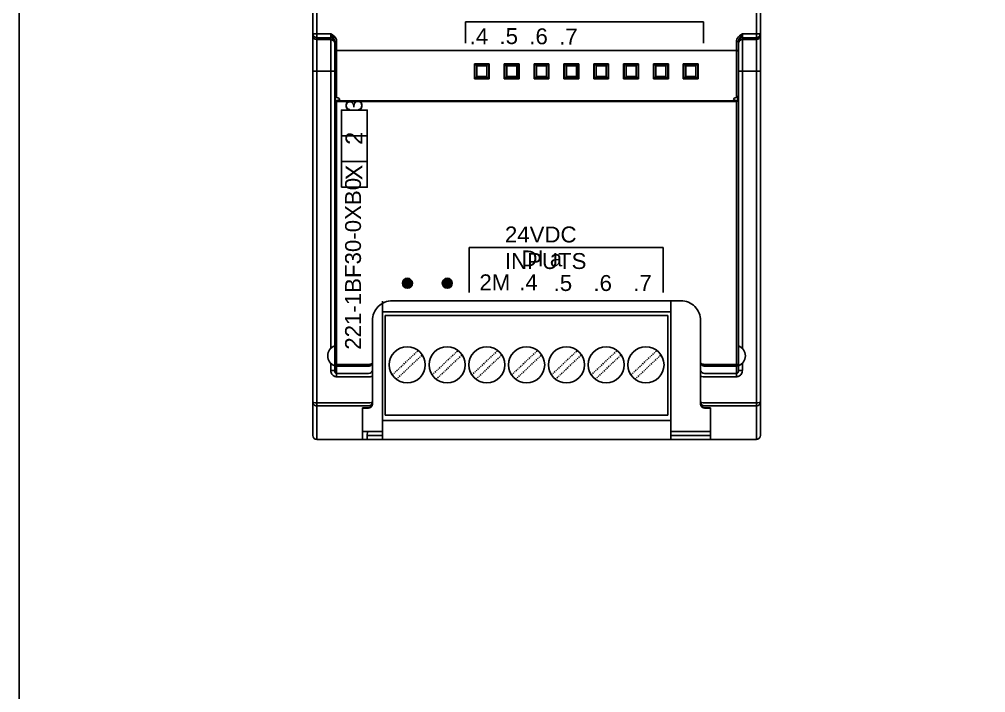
# Model space of a CAD drawing. Header units: inches. Extents: x 57 to 2760, y -193 to 2149.
# Drawn here: x 60.5 to 157.6, y 1478.2 to 1545.9 of the extents above; entities that cross this region are included whole.
import ezdxf

# ---------------------------------------------------------------- set-up
doc = ezdxf.new("R2010")
doc.units = ezdxf.units.IN
doc.header["$MEASUREMENT"] = 0
doc.linetypes.add('DOT', pattern=[0.2, 0.1, -0.1])
doc.styles.get("Standard").update_dxf_attribs({"font": 'arial.ttf'})

msp = doc.modelspace()

# ---------------------------------------------------------------- linework, layer by layer
at = {"color": 7, "linetype": 'Continuous'}
for p, q in [((89.97329, 1504.08422), (89.97329, 1603.28422)), ((90.37329, 1503.68422), (90.37329, 1603.68422)), ((134.57329, 1503.68422), (134.57329, 1603.68422)), ((134.97329, 1504.08422), (134.97329, 1603.28422)), ((89.97329, 1544.45532), (89.97329, 1563.09792)), ((134.97329, 1544.27052), (134.97329, 1563.09792)), ((90.37329, 1544.44652), (91.77329, 1544.44652)), ((90.37329, 1544.05684), (91.77329, 1544.05684)), ((91.77329, 1544.44652), (91.77329, 1512.807)), ((133.17329, 1544.44652), (134.57329, 1544.44652)), ((133.17329, 1512.807), (133.17329, 1544.44652)), ((133.17329, 1544.05684), (134.57329, 1544.05684)), ((134.9639, 1544.3695), (134.97329, 1544.45532)), ((90.37329, 1543.87204), (91.77329, 1543.87204)), ((92.14284, 1543.62605), (92.17329, 1543.47356)), ((92.17329, 1543.67629), (92.17329, 1543.67634)), ((92.17329, 1537.93337), (92.17329, 1543.6763)), ((92.27328, 1543.67221), (92.37329, 1543.67157)), ((92.37329, 1538.03858), (92.37329, 1543.67157)), ((132.67329, 1543.67221), (132.57329, 1543.67157)), ((132.57329, 1538.03858), (132.57329, 1543.67157)), ((132.77329, 1537.93337), (132.77329, 1543.67634)), ((132.80373, 1543.62605), (132.77329, 1543.47356)), ((134.57329, 1543.87204), (133.17329, 1543.87204)), ((132.57329, 1542.76809), (92.37329, 1542.76809)), ((107.72329, 1541.43422), (106.22329, 1541.43422)), ((106.22329, 1539.93422), (106.22329, 1541.43422)), ((106.22329, 1541.18422), (106.27329, 1541.18422)), ((106.27329, 1541.38422), (107.67329, 1541.38422)), ((106.27329, 1539.98422), (106.27329, 1541.38422)), ((106.47329, 1541.21993), (107.47329, 1541.21993)), ((106.47336, 1540.1485), (106.47336, 1541.21993)), ((107.47321, 1541.21993), (107.47321, 1540.1485)), ((107.67329, 1541.38422), (107.67329, 1539.98422)), ((107.72329, 1539.93422), (107.72329, 1541.43422)), ((110.72329, 1541.43422), (109.22329, 1541.43422)), ((109.22329, 1539.93422), (109.22329, 1541.43422)), ((109.27329, 1541.38422), (110.67329, 1541.38422)), ((109.27329, 1539.98422), (109.27329, 1541.38422)), ((109.47329, 1541.21993), (110.47329, 1541.21993)), ((109.47336, 1540.1485), (109.47336, 1541.21993)), ((110.47321, 1541.21993), (110.47321, 1540.1485)), ((110.67329, 1541.38422), (110.67329, 1539.98422)), ((110.72329, 1539.93422), (110.72329, 1541.43422)), ((113.72329, 1541.43422), (112.22329, 1541.43422)), ((112.22329, 1539.93422), (112.22329, 1541.43422)), ((112.27329, 1541.38422), (113.67329, 1541.38422)), ((112.27329, 1539.98422), (112.27329, 1541.38422)), ((112.47329, 1541.21993), (113.47329, 1541.21993)), ((112.47336, 1540.1485), (112.47336, 1541.21993)), ((113.47321, 1541.21993), (113.47321, 1540.1485)), ((113.67329, 1541.38422), (113.67329, 1539.98422)), ((113.72329, 1539.93422), (113.72329, 1541.43422)), ((116.72329, 1541.43422), (115.22329, 1541.43422)), ((115.22329, 1539.93422), (115.22329, 1541.43422)), ((115.27329, 1541.38422), (116.67329, 1541.38422)), ((115.27329, 1539.98422), (115.27329, 1541.38422)), ((115.47329, 1541.21993), (116.47329, 1541.21993)), ((115.47336, 1540.1485), (115.47336, 1541.21993)), ((116.47321, 1541.21993), (116.47321, 1540.1485)), ((116.67329, 1541.38422), (116.67329, 1539.98422)), ((116.72329, 1539.93422), (116.72329, 1541.43422)), ((119.72329, 1541.43422), (118.22329, 1541.43422)), ((118.22329, 1539.93422), (118.22329, 1541.43422)), ((118.27329, 1541.38422), (119.67329, 1541.38422)), ((118.27329, 1539.98422), (118.27329, 1541.38422)), ((118.47329, 1541.21993), (119.47329, 1541.21993)), ((118.47336, 1540.1485), (118.47336, 1541.21993)), ((119.47321, 1541.21993), (119.47321, 1540.1485)), ((119.67329, 1541.38422), (119.67329, 1539.98422)), ((119.72329, 1539.93422), (119.72329, 1541.43422)), ((122.72329, 1541.43422), (121.22329, 1541.43422)), ((121.22329, 1539.93422), (121.22329, 1541.43422)), ((121.27329, 1541.38422), (122.67329, 1541.38422)), ((121.27329, 1539.98422), (121.27329, 1541.38422)), ((121.47329, 1541.21993), (122.47329, 1541.21993)), ((121.47336, 1540.1485), (121.47336, 1541.21993)), ((122.47321, 1541.21993), (122.47321, 1540.1485)), ((122.67329, 1541.38422), (122.67329, 1539.98422)), ((122.72329, 1539.93422), (122.72329, 1541.43422)), ((125.72329, 1541.43422), (124.22329, 1541.43422)), ((124.22329, 1539.93422), (124.22329, 1541.43422)), ((124.27329, 1541.38422), (125.67329, 1541.38422)), ((124.27329, 1539.98422), (124.27329, 1541.38422)), ((124.47329, 1541.21993), (125.47329, 1541.21993)), ((124.47336, 1540.1485), (124.47336, 1541.21993)), ((125.47321, 1541.21993), (125.47321, 1540.1485)), ((125.67329, 1541.38422), (125.67329, 1539.98422)), ((125.72329, 1539.93422), (125.72329, 1541.43422)), ((128.72329, 1541.43422), (127.22329, 1541.43422)), ((127.22329, 1539.93422), (127.22329, 1541.43422)), ((127.27329, 1541.38422), (128.67329, 1541.38422)), ((127.27329, 1539.98422), (127.27329, 1541.38422)), ((127.47329, 1541.21993), (128.47329, 1541.21993)), ((127.47336, 1540.1485), (127.47336, 1541.21993)), ((128.47321, 1541.21993), (128.47321, 1540.1485)), ((128.67329, 1541.38422), (128.67329, 1539.98422)), ((128.67329, 1541.18422), (128.72329, 1541.18422)), ((128.72329, 1539.93422), (128.72329, 1541.43422)), ((89.97329, 1540.68422), (92.17329, 1540.68422)), ((106.22329, 1540.18422), (106.27329, 1540.18422)), ((107.47329, 1540.1485), (106.47329, 1540.1485)), ((110.47329, 1540.1485), (109.47329, 1540.1485)), ((113.47329, 1540.1485), (112.47329, 1540.1485)), ((116.47329, 1540.1485), (115.47329, 1540.1485)), ((119.47329, 1540.1485), (118.47329, 1540.1485)), ((122.47329, 1540.1485), (121.47329, 1540.1485)), ((125.47329, 1540.1485), (124.47329, 1540.1485)), ((128.47329, 1540.1485), (127.47329, 1540.1485)), ((128.67329, 1540.18422), (128.72329, 1540.18422)), ((134.97329, 1540.68422), (132.77329, 1540.68422)), ((107.72329, 1539.93422), (106.22329, 1539.93422)), ((107.67329, 1539.98422), (106.27329, 1539.98422)), ((110.72329, 1539.93422), (109.22329, 1539.93422)), ((110.67329, 1539.98422), (109.27329, 1539.98422)), ((113.72329, 1539.93422), (112.22329, 1539.93422)), ((113.67329, 1539.98422), (112.27329, 1539.98422)), ((116.72329, 1539.93422), (115.22329, 1539.93422)), ((116.67329, 1539.98422), (115.27329, 1539.98422)), ((119.72329, 1539.93422), (118.22329, 1539.93422)), ((119.67329, 1539.98422), (118.27329, 1539.98422)), ((122.72329, 1539.93422), (121.22329, 1539.93422)), ((122.67329, 1539.98422), (121.27329, 1539.98422)), ((125.72329, 1539.93422), (124.22329, 1539.93422)), ((125.67329, 1539.98422), (124.27329, 1539.98422)), ((128.72329, 1539.93422), (127.22329, 1539.93422)), ((128.67329, 1539.98422), (127.27329, 1539.98422)), ((92.22329, 1538.11532), (92.22329, 1537.8075)), ((132.72329, 1538.11532), (132.72329, 1537.8075)), ((92.17329, 1510.56805), (92.17329, 1537.89487)), ((92.37329, 1509.98165), (92.37329, 1537.74837)), ((132.57329, 1537.69563), (92.37329, 1537.69563)), ((132.57329, 1537.62824), (92.37329, 1537.62824)), ((132.57329, 1509.98165), (132.57329, 1537.74837)), ((132.75806, 1537.81863), (132.77329, 1537.89487)), ((132.77329, 1537.81211), (132.76272, 1537.75315)), ((132.77329, 1537.81211), (132.77329, 1537.89487)), ((132.77329, 1510.56805), (132.77329, 1537.89487)), ((98.9949, 1519.37489), (99.5001, 1519.88008)), ((98.99745, 1519.40063), (99.47435, 1519.87754)), ((98.99875, 1519.35554), (99.51945, 1519.87623)), ((99.0026, 1519.33618), (99.5388, 1519.87238)), ((99.00321, 1519.4296), (99.44539, 1519.87178)), ((99.00645, 1519.31683), (99.55816, 1519.86853)), ((99.00897, 1519.45856), (99.41643, 1519.86602)), ((99.0103, 1519.29748), (99.57751, 1519.86468)), ((99.01415, 1519.27813), (99.59686, 1519.86083)), ((99.01473, 1519.48752), (99.38746, 1519.86026)), ((99.018, 1519.25877), (99.61621, 1519.85698)), ((99.02049, 1519.51648), (99.3585, 1519.85449)), ((99.02185, 1519.23942), (99.63557, 1519.85313)), ((99.0257, 1519.22007), (99.65492, 1519.84929)), ((99.02625, 1519.54545), (99.32954, 1519.84873)), ((99.02955, 1519.20072), (99.67427, 1519.84544)), ((99.03442, 1519.57681), (99.29817, 1519.84057)), ((99.03584, 1519.1838), (99.69118, 1519.83915)), ((99.04513, 1519.16989), (99.70509, 1519.82986)), ((99.05442, 1519.15598), (99.719, 1519.82056)), ((99.06372, 1519.14208), (99.73291, 1519.81127)), ((99.07301, 1519.12817), (99.74682, 1519.80198)), ((99.08114, 1519.64674), (99.22825, 1519.79385)), ((99.0823, 1519.11426), (99.76073, 1519.79268)), ((99.0916, 1519.10035), (99.77464, 1519.78339)), ((99.10089, 1519.08644), (99.78854, 1519.7741)), ((99.11018, 1519.07253), (99.80245, 1519.7648)), ((99.11948, 1519.05862), (99.81636, 1519.75551)), ((99.12786, 1519.71666), (99.15833, 1519.74713)), ((99.12877, 1519.04472), (99.83027, 1519.74621)), ((99.13806, 1519.03081), (99.84418, 1519.73692)), ((99.15098, 1519.02052), (99.85446, 1519.72401)), ((99.16489, 1519.01123), (99.86376, 1519.7101)), ((99.1788, 1519.00193), (99.87305, 1519.69619)), ((99.19271, 1518.99264), (99.88234, 1519.68228)), ((99.20661, 1518.98335), (99.89164, 1519.66837)), ((99.22052, 1518.97405), (99.90093, 1519.65446)), ((102.99722, 1519.36326), (103.51172, 1519.87777)), ((102.99975, 1519.4122), (103.46279, 1519.87524)), ((103.00492, 1519.32456), (103.55043, 1519.87007)), ((103.01127, 1519.47013), (103.40486, 1519.86372)), ((103.01261, 1519.28585), (103.58913, 1519.86237)), ((103.02031, 1519.24715), (103.62784, 1519.85467)), ((103.02279, 1519.52805), (103.34693, 1519.85219)), ((103.02801, 1519.20844), (103.66654, 1519.84697)), ((103.04142, 1519.17545), (103.69954, 1519.83357)), ((103.05307, 1519.60474), (103.27025, 1519.82191)), ((103.06001, 1519.14763), (103.72736, 1519.81498)), ((103.07859, 1519.11981), (103.75517, 1519.79639)), ((103.09718, 1519.092), (103.78299, 1519.77781)), ((103.11577, 1519.06418), (103.81081, 1519.75922)), ((103.13435, 1519.03636), (103.83862, 1519.74063)), ((103.15933, 1519.01494), (103.86005, 1519.71565)), ((103.18715, 1518.99635), (103.87863, 1519.68783)), ((103.21497, 1518.97777), (103.89722, 1519.66002)), ((99.23443, 1518.96476), (99.91022, 1519.64055)), ((99.24834, 1518.95547), (99.91952, 1519.62665)), ((99.26225, 1518.94617), (99.92881, 1519.61274)), ((99.27616, 1518.93688), (99.93811, 1519.59883)), ((99.29007, 1518.92759), (99.9474, 1519.58492)), ((99.30464, 1518.91896), (99.95603, 1519.57035)), ((99.32399, 1518.91511), (99.95988, 1519.55099)), ((99.34335, 1518.91126), (99.96372, 1519.53164)), ((99.3627, 1518.90741), (99.96757, 1519.51229)), ((99.38205, 1518.90356), (99.97142, 1519.49294)), ((99.4014, 1518.89971), (99.97527, 1519.47358)), ((99.42076, 1518.89586), (99.97912, 1519.45423)), ((99.44011, 1518.89201), (99.98297, 1519.43488)), ((99.45946, 1518.88816), (99.98682, 1519.41553)), ((99.47881, 1518.88431), (99.99067, 1519.39617)), ((99.50042, 1518.88272), (99.99226, 1519.37456)), ((99.52939, 1518.88849), (99.9865, 1519.3456)), ((99.55835, 1518.89425), (99.98074, 1519.31663)), ((99.58731, 1518.90001), (99.97498, 1519.28767)), ((99.61628, 1518.90577), (99.96922, 1519.25871)), ((99.64524, 1518.91153), (99.96346, 1519.22975)), ((99.6742, 1518.91729), (99.95769, 1519.20078)), ((99.72892, 1518.9488), (99.92618, 1519.14607)), ((99.79884, 1518.99553), (99.87946, 1519.07614)), ((103.24279, 1518.95918), (103.91581, 1519.6322)), ((103.2706, 1518.94059), (103.93439, 1519.60438)), ((103.29842, 1518.92201), (103.95298, 1519.57657)), ((103.33562, 1518.9128), (103.96219, 1519.53937)), ((103.37432, 1518.9051), (103.96989, 1519.50066)), ((103.41303, 1518.8974), (103.97759, 1519.46196)), ((103.45173, 1518.8897), (103.98528, 1519.42325)), ((103.49044, 1518.882), (103.99298, 1519.38455)), ((103.54678, 1518.89195), (103.98304, 1519.3282)), ((103.60471, 1518.90347), (103.97152, 1519.27028)), ((103.66264, 1518.91499), (103.96, 1519.21235)), ((103.77092, 1518.97687), (103.89812, 1519.10407)), ((96.97329, 1517.57949), (96.97329, 1503.76422)), ((97.97338, 1517.62222), (126.97329, 1517.62222)), ((125.97329, 1517.57949), (125.97329, 1503.76422)), ((125.97329, 1516.51333), (96.97329, 1516.51333)), ((97.26329, 1506.11422), (97.26329, 1516.14622)), ((125.68329, 1516.14622), (97.26329, 1516.14622)), ((125.68329, 1506.11422), (125.68329, 1516.14622)), ((95.97329, 1511.39922), (95.97329, 1515.62222)), ((95.97329, 1507.23786), (95.97329, 1515.62222)), ((128.97329, 1515.62222), (128.97329, 1507.23786)), ((91.77329, 1511.36144), (91.77329, 1510.62822)), ((92.37329, 1511.22138), (95.57329, 1511.22138)), ((92.37329, 1511.04854), (95.57329, 1511.04854)), ((129.37329, 1511.22138), (132.57329, 1511.22138)), ((129.37329, 1511.04854), (132.57329, 1511.04854)), ((133.17329, 1510.62822), (133.17329, 1511.36144)), ((92.37329, 1510.30655), (95.57329, 1510.30655)), ((92.37329, 1509.98165), (95.57329, 1509.98165)), ((129.37329, 1510.30655), (132.57329, 1510.30655)), ((129.37329, 1509.98165), (132.57329, 1509.98165)), ((90.37329, 1507.3658), (95.57329, 1507.3658)), ((90.37329, 1507.04595), (95.57329, 1507.04595)), ((95.94268, 1507.2842), (95.97329, 1507.4325)), ((129.00389, 1507.2842), (128.97329, 1507.4325)), ((134.57329, 1507.3658), (129.37329, 1507.3658)), ((134.57329, 1507.04595), (129.37329, 1507.04595)), ((134.97329, 1507.4325), (134.97329, 1504.08422)), ((95.57329, 1506.85052), (94.97329, 1506.85052)), ((94.97329, 1503.68422), (94.97329, 1506.85052)), ((94.97329, 1506.83786), (95.57329, 1506.83786)), ((95.72449, 1506.86754), (95.57329, 1506.83786)), ((95.57329, 1506.85052), (95.68892, 1506.86706)), ((95.68892, 1506.86706), (95.79617, 1506.91623)), ((95.79617, 1506.91623), (95.8893, 1507.00039)), ((125.68329, 1506.11422), (97.26329, 1506.11422)), ((129.22208, 1506.86754), (129.37329, 1506.83786)), ((129.97329, 1506.85052), (129.37329, 1506.85052)), ((129.97329, 1506.83786), (129.37329, 1506.83786)), ((129.97329, 1503.68422), (129.97329, 1506.85052)), ((96.97329, 1505.57422), (125.97329, 1505.57422)), ((94.97329, 1504.48422), (96.97329, 1504.48422)), ((95.47329, 1504.48422), (95.44187, 1504.08422)), ((125.97329, 1504.48422), (129.97329, 1504.48422)), ((90.37329, 1503.68422), (134.57329, 1503.68422)), ((95.44187, 1504.08422), (96.97329, 1504.08422)), ((95.44187, 1504.08422), (95.44187, 1503.68422)), ((129.97329, 1504.08422), (125.97329, 1504.08422))]:
    msp.add_line(p, q, dxfattribs=at)
for p, q in [((105.32887, 1545.63612), (105.32887, 1543.52009)), ((105.32887, 1545.63612), (129.26797, 1545.63612)), ((129.26797, 1545.63612), (129.26797, 1543.52009)), ((105.71353, 1518.44904), (105.71353, 1522.96263)), ((105.71353, 1522.96263), (125.18829, 1522.96263)), ((125.18829, 1518.44904), (125.18829, 1522.96263))]:
    msp.add_line(p, q)
at = {"linetype": 'DOT'}
for p, q in [((97.96743, 1510.16099), (100.56651, 1512.62304)), ((98.38006, 1509.7254), (100.97914, 1512.18745)), ((101.96743, 1510.16099), (104.56651, 1512.62304)), ((102.38006, 1509.7254), (104.97914, 1512.18745)), ((105.96743, 1510.16099), (108.56651, 1512.62304)), ((106.38006, 1509.7254), (108.97914, 1512.18745)), ((109.96743, 1510.16099), (112.56651, 1512.62304)), ((110.38006, 1509.7254), (112.97914, 1512.18745)), ((113.96743, 1510.16099), (116.56651, 1512.62304)), ((114.38006, 1509.7254), (116.97914, 1512.18745)), ((117.96743, 1510.16099), (120.56651, 1512.62304)), ((118.38006, 1509.7254), (120.97914, 1512.18745)), ((121.96743, 1510.16099), (124.56651, 1512.62304)), ((122.38006, 1509.7254), (124.97914, 1512.18745))]:
    msp.add_line(p, q, dxfattribs=at)
for points in [[(60.46636, 2015.39461), (1098.54819, 2015.39461), (1098.54819, 1083.9003), (60.46636, 1083.9003)], [(92.84648, 1534.19054), (92.84648, 1536.77397), (95.45164, 1536.77397), (95.45164, 1534.19054)], [(92.84648, 1531.60711), (92.84648, 1534.19054), (95.45164, 1534.19054), (95.45164, 1531.60711)], [(92.84648, 1529.02368), (92.84648, 1531.60711), (95.45164, 1531.60711), (95.45164, 1529.02368)]]:
    msp.add_lwpolyline(points, close=True)
at = {"color": 7, "linetype": 'Continuous'}
for points in [[(89.97329, 1544.45532), (89.97839, 1544.39188), (89.99524, 1544.32513), (90.02578, 1544.25797), (90.07127, 1544.19405), (90.13166, 1544.13776), (90.20491, 1544.09386), (90.28714, 1544.06619), (90.37329, 1544.05684)], [(90.37329, 1544.44652), (90.21965, 1544.4472), (90.0895, 1544.44912), (90.00296, 1544.45199), (89.97329, 1544.45532)], [(90.37329, 1543.87204), (90.22021, 1543.90237), (90.09044, 1543.98875), (90.00373, 1544.11803), (89.97329, 1544.27052)], [(92.37329, 1543.67157), (92.34588, 1543.85858), (92.26307, 1544.03938), (92.12454, 1544.20493), (91.94797, 1544.34125), (91.77329, 1544.44652)], [(92.17329, 1543.67634), (92.15495, 1543.80654), (92.09954, 1543.93964), (92.00723, 1544.08268), (91.88988, 1544.25268), (91.77329, 1544.44652)], [(91.77329, 1544.05684), (91.92636, 1544.02651), (92.05613, 1543.94013), (92.14284, 1543.81085), (92.16984, 1543.67561)], [(133.17329, 1544.44652), (133.01548, 1544.35216), (132.87764, 1544.2535), (132.76281, 1544.14418), (132.67494, 1544.02557), (132.6157, 1543.90352), (132.58311, 1543.78385), (132.57329, 1543.67157)], [(133.17329, 1544.44652), (133.06801, 1544.27039), (132.97628, 1544.1346), (132.89981, 1544.02553), (132.84113, 1543.92868), (132.80158, 1543.83838), (132.77983, 1543.75386), (132.77329, 1543.67634)], [(133.17329, 1544.05684), (133.02021, 1544.02651), (132.89044, 1543.94013), (132.80373, 1543.81085), (132.77674, 1543.67565)], [(134.57329, 1544.44652), (134.72692, 1544.4472), (134.85707, 1544.44912), (134.94361, 1544.45199), (134.97329, 1544.45532)], [(134.57329, 1544.05684), (134.63696, 1544.06192), (134.70397, 1544.07871), (134.77138, 1544.10914), (134.83556, 1544.15445), (134.89206, 1544.21461), (134.93612, 1544.28758), (134.9639, 1544.3695)], [(134.97329, 1544.27052), (134.94284, 1544.11803), (134.85613, 1543.98875), (134.72636, 1543.90237), (134.57329, 1543.87204)], [(91.77329, 1543.87204), (91.92636, 1543.84171), (92.05613, 1543.75533), (92.14284, 1543.62605)], [(92.17329, 1543.67634), (92.20008, 1543.67396), (92.27328, 1543.67221)], [(132.77329, 1543.67634), (132.74649, 1543.67396), (132.67329, 1543.67221)], [(133.17329, 1543.87204), (133.02021, 1543.84171), (132.89044, 1543.75533), (132.80373, 1543.62605)], [(92.17329, 1542.68778), (92.18719, 1542.7176), (92.22848, 1542.74354), (92.29334, 1542.76153), (92.37329, 1542.76809)], [(132.77329, 1542.68778), (132.75938, 1542.7176), (132.71809, 1542.74354), (132.65323, 1542.76153), (132.57329, 1542.76809)], [(106.47329, 1541.21993), (106.41903, 1541.27507), (106.36654, 1541.32981), (106.31595, 1541.38422)], [(107.47329, 1541.21993), (107.52754, 1541.27507), (107.58003, 1541.32981), (107.63062, 1541.38422)], [(109.47329, 1541.21993), (109.41904, 1541.27505), (109.36655, 1541.3298), (109.31595, 1541.38422)], [(110.47329, 1541.21993), (110.52753, 1541.27505), (110.58002, 1541.3298), (110.63062, 1541.38422)], [(112.47329, 1541.21993), (112.41906, 1541.27504), (112.36656, 1541.32979), (112.31595, 1541.38422)], [(113.47329, 1541.21993), (113.52751, 1541.27504), (113.58001, 1541.32979), (113.63062, 1541.38422)], [(115.47329, 1541.21993), (115.41907, 1541.27503), (115.36658, 1541.32977), (115.31595, 1541.38422)], [(116.47329, 1541.21993), (116.5275, 1541.27503), (116.57999, 1541.32977), (116.63062, 1541.38422)], [(118.47329, 1541.21993), (118.41908, 1541.27502), (118.36659, 1541.32976), (118.31595, 1541.38422)], [(119.47329, 1541.21993), (119.52749, 1541.27502), (119.57998, 1541.32976), (119.63062, 1541.38422)], [(121.47329, 1541.21993), (121.41909, 1541.27501), (121.36659, 1541.32975), (121.31595, 1541.38422)], [(122.47329, 1541.21993), (122.52748, 1541.27501), (122.57997, 1541.32975), (122.63062, 1541.38422)], [(124.47329, 1541.21993), (124.4191, 1541.275), (124.3666, 1541.32975), (124.31595, 1541.38422)], [(125.47329, 1541.21993), (125.52747, 1541.275), (125.57997, 1541.32975), (125.63062, 1541.38422)], [(127.47329, 1541.21993), (127.4191, 1541.275), (127.3666, 1541.32974), (127.31595, 1541.38422)], [(128.47329, 1541.21993), (128.52747, 1541.275), (128.57997, 1541.32974), (128.63062, 1541.38422)], [(106.47329, 1540.1485), (106.41903, 1540.09337), (106.36654, 1540.03862), (106.31595, 1539.98422)], [(107.47329, 1540.1485), (107.52754, 1540.09337), (107.58003, 1540.03862), (107.63062, 1539.98422)], [(109.47329, 1540.1485), (109.41904, 1540.09338), (109.36655, 1540.03864), (109.31595, 1539.98422)], [(110.47329, 1540.1485), (110.52753, 1540.09338), (110.58002, 1540.03864), (110.63062, 1539.98422)], [(112.47329, 1540.1485), (112.41906, 1540.0934), (112.36656, 1540.03865), (112.31595, 1539.98422)], [(113.47329, 1540.1485), (113.52751, 1540.0934), (113.58001, 1540.03865), (113.63062, 1539.98422)], [(115.47329, 1540.1485), (115.41907, 1540.09341), (115.36658, 1540.03866), (115.31595, 1539.98422)], [(116.47329, 1540.1485), (116.5275, 1540.09341), (116.57999, 1540.03866), (116.63062, 1539.98422)], [(118.47329, 1540.1485), (118.41908, 1540.09342), (118.36659, 1540.03868), (118.31595, 1539.98422)], [(119.47329, 1540.1485), (119.52749, 1540.09342), (119.57998, 1540.03868), (119.63062, 1539.98422)], [(121.47329, 1540.1485), (121.41909, 1540.09343), (121.36659, 1540.03868), (121.31595, 1539.98422)], [(122.47329, 1540.1485), (122.52748, 1540.09343), (122.57997, 1540.03868), (122.63062, 1539.98422)], [(124.47329, 1540.1485), (124.4191, 1540.09344), (124.3666, 1540.03869), (124.31595, 1539.98422)], [(125.47329, 1540.1485), (125.52747, 1540.09344), (125.57997, 1540.03869), (125.63062, 1539.98422)], [(127.47329, 1540.1485), (127.4191, 1540.09344), (127.3666, 1540.03869), (127.31595, 1539.98422)], [(128.47329, 1540.1485), (128.52747, 1540.09344), (128.57997, 1540.03869), (128.63062, 1539.98422)], [(92.22329, 1538.11532), (92.1861, 1538.17415), (92.17329, 1538.24119)], [(92.37329, 1538.03858), (92.29144, 1538.06507), (92.22329, 1538.11532)], [(132.72329, 1538.11532), (132.65515, 1538.06509), (132.57329, 1538.03858)], [(132.77329, 1538.24119), (132.76041, 1538.17399), (132.72329, 1538.11532)], [(92.17329, 1537.93337), (92.1861, 1537.86633), (92.22329, 1537.8075)], [(92.37329, 1537.69563), (92.29675, 1537.7108), (92.23186, 1537.75399), (92.18851, 1537.81863), (92.17329, 1537.89487)], [(92.37329, 1537.62824), (92.31169, 1537.63718), (92.25702, 1537.6625), (92.21334, 1537.70172), (92.18388, 1537.75307), (92.17329, 1537.81211)], [(92.22329, 1537.8075), (92.29145, 1537.76081), (92.37329, 1537.74837)], [(92.67329, 1537.86514), (92.65233, 1537.91444), (92.59113, 1537.96434), (92.495, 1538.00805), (92.37329, 1538.03858)], [(92.37329, 1537.74837), (92.495, 1537.76268), (92.59113, 1537.78703), (92.65233, 1537.82161), (92.67329, 1537.86514)], [(132.57329, 1538.03858), (132.45157, 1538.00805), (132.35544, 1537.96434), (132.29424, 1537.91444), (132.27329, 1537.86514)], [(132.27329, 1537.86514), (132.29424, 1537.82161), (132.35544, 1537.78703), (132.45157, 1537.76268), (132.57329, 1537.74837)], [(132.57329, 1537.69563), (132.64982, 1537.7108), (132.71471, 1537.75399), (132.75806, 1537.81863)], [(132.57329, 1537.74837), (132.65516, 1537.76082), (132.72329, 1537.8075)], [(132.76272, 1537.75315), (132.73344, 1537.70197), (132.68978, 1537.66265), (132.63496, 1537.6372), (132.57329, 1537.62824)], [(132.72329, 1537.8075), (132.76041, 1537.86617), (132.77329, 1537.93337)], [(92.17329, 1511.24173), (92.18862, 1511.23392), (92.23279, 1511.22725), (92.29771, 1511.22289), (92.37329, 1511.22138)], [(92.37329, 1511.04854), (92.29771, 1511.06286), (92.23279, 1511.10423), (92.18862, 1511.16755), (92.17329, 1511.24173)], [(95.97329, 1511.39929), (95.96953, 1511.35131), (95.96, 1511.30961), (95.94506, 1511.26983), (95.92449, 1511.23138), (95.8987, 1511.1953), (95.86845, 1511.16255), (95.8347, 1511.1338), (95.79731, 1511.1087), (95.75607, 1511.0873), (95.71194, 1511.07028), (95.66614, 1511.05812), (95.61993, 1511.05093), (95.57329, 1511.04854)], [(95.57329, 1511.22138), (95.61993, 1511.2226), (95.66615, 1511.22624), (95.71194, 1511.23242), (95.75608, 1511.24105), (95.79732, 1511.2519), (95.8347, 1511.26463), (95.86845, 1511.27921), (95.8987, 1511.29583), (95.92449, 1511.31412), (95.94506, 1511.33362), (95.96, 1511.35379), (95.96953, 1511.37493), (95.97329, 1511.39922)], [(129.37327, 1511.04854), (129.30836, 1511.05319), (129.25092, 1511.06535), (129.20076, 1511.08284), (129.15735, 1511.10403), (129.11992, 1511.12786), (129.08755, 1511.15381), (129.05917, 1511.1821), (129.03418, 1511.21323), (129.01294, 1511.247), (128.99598, 1511.28279), (128.98364, 1511.31996), (128.97604, 1511.35811), (128.97329, 1511.39927)], [(128.97329, 1511.39925), (128.97604, 1511.37838), (128.98364, 1511.35904), (128.99597, 1511.3402), (129.01293, 1511.32205), (129.03417, 1511.30493), (129.05916, 1511.28914), (129.08753, 1511.27479), (129.11989, 1511.26163), (129.15732, 1511.24954), (129.20071, 1511.23879), (129.25086, 1511.22992), (129.3083, 1511.22375), (129.37319, 1511.22139)], [(132.57329, 1511.22138), (132.65007, 1511.22294), (132.71534, 1511.22741), (132.75842, 1511.23403), (132.77329, 1511.24173)], [(132.77329, 1511.24173), (132.75806, 1511.1678), (132.71471, 1511.10512), (132.64982, 1511.06325), (132.57329, 1511.04854)], [(91.77329, 1510.62822), (91.92636, 1510.62364), (92.05613, 1510.6106), (92.14284, 1510.59108), (92.17329, 1510.56805)], [(91.77329, 1510.62822), (91.78439, 1510.50442), (91.81329, 1510.39616), (91.85468, 1510.30314), (91.90469, 1510.22449), (91.95992, 1510.15963), (92.01731, 1510.10779), (92.07485, 1510.06734), (92.13211, 1510.03621), (92.18985, 1510.01262), (92.24924, 1509.99562), (92.31057, 1509.98519), (92.37329, 1509.98165)], [(92.17329, 1510.56805), (92.17699, 1510.518), (92.18662, 1510.47423), (92.20042, 1510.43662), (92.21709, 1510.4048), (92.2355, 1510.37857), (92.25463, 1510.35759), (92.27381, 1510.34122), (92.2929, 1510.32863), (92.31214, 1510.31908), (92.33194, 1510.31221), (92.35238, 1510.30798), (92.37329, 1510.30655)], [(95.57329, 1510.30655), (95.72636, 1510.33596), (95.85613, 1510.41972), (95.94284, 1510.54506), (95.97329, 1510.69292)], [(95.57329, 1509.98165), (95.72636, 1509.98633), (95.85613, 1509.99965), (95.94284, 1510.01959), (95.97329, 1510.04311)], [(129.37329, 1510.30655), (129.22021, 1510.33596), (129.09044, 1510.41972), (129.00373, 1510.54506), (128.97329, 1510.69292)], [(129.37329, 1509.98165), (129.22021, 1509.98633), (129.09044, 1509.99965), (129.00373, 1510.01959), (128.97329, 1510.04311)], [(132.57329, 1509.98165), (132.62827, 1509.98437), (132.68464, 1509.99289), (132.74261, 1510.00794), (132.80213, 1510.03054), (132.86285, 1510.06196), (132.9239, 1510.10357), (132.98373, 1510.15667), (133.0404, 1510.2225), (133.09132, 1510.30207), (133.13322, 1510.39598), (133.16224, 1510.50476), (133.17329, 1510.62822)], [(132.57329, 1510.30655), (132.59162, 1510.30765), (132.61041, 1510.3111), (132.62973, 1510.31719), (132.64957, 1510.32634), (132.66981, 1510.33906), (132.69016, 1510.35589), (132.7101, 1510.37737), (132.72898, 1510.40399), (132.74595, 1510.43617), (132.75992, 1510.47414), (132.7696, 1510.51812), (132.77329, 1510.56805)], [(133.17329, 1510.62822), (133.02021, 1510.62364), (132.89044, 1510.6106), (132.80373, 1510.59108), (132.77329, 1510.56805)], [(90.37329, 1507.3658), (90.21994, 1507.37089), (90.09003, 1507.3854), (90.0034, 1507.40711), (89.97329, 1507.4325)], [(89.97329, 1507.4325), (89.97848, 1507.37042), (89.99557, 1507.30528), (90.02647, 1507.23991), (90.07235, 1507.17785), (90.13305, 1507.12343), (90.20629, 1507.08124), (90.28807, 1507.05482), (90.37329, 1507.04595)], [(95.57329, 1507.3658), (95.72539, 1507.37081), (95.85562, 1507.38525), (95.94268, 1507.40691), (95.97329, 1507.4325)], [(95.57329, 1507.04595), (95.72539, 1507.07499), (95.85562, 1507.15868), (95.94268, 1507.2842)], [(95.97329, 1507.23786), (95.94389, 1507.08735), (95.85684, 1506.95573), (95.72449, 1506.86754)], [(95.8893, 1507.00039), (95.95214, 1507.1136), (95.97329, 1507.23786)], [(129.37329, 1507.3658), (129.22118, 1507.37081), (129.09095, 1507.38525), (129.00389, 1507.40691), (128.97329, 1507.4325)], [(129.37329, 1506.85052), (129.25765, 1506.86706), (129.1504, 1506.91623), (129.05728, 1507.00039), (128.99443, 1507.1136), (128.97329, 1507.23786)], [(128.97329, 1507.23786), (129.00268, 1507.08735), (129.08973, 1506.95573), (129.22208, 1506.86754)], [(129.37329, 1507.04595), (129.22118, 1507.07499), (129.09095, 1507.15868), (129.00389, 1507.2842)], [(134.97329, 1507.4325), (134.96881, 1507.37481), (134.95361, 1507.31275), (134.92525, 1507.24884), (134.88184, 1507.18651), (134.8224, 1507.13006), (134.7482, 1507.08487), (134.66323, 1507.05585), (134.57329, 1507.04595)], [(134.97329, 1507.4325), (134.94317, 1507.40711), (134.85654, 1507.3854), (134.72663, 1507.37089), (134.57329, 1507.3658)]]:
    msp.add_lwpolyline(points, dxfattribs=at)
for centre, radius in [((99.49362, 1519.38137), 0.5), ((103.49362, 1519.38137), 0.5), ((99.47329, 1511.17422), 1.815), ((103.47329, 1511.17422), 1.815), ((107.47329, 1511.17422), 1.815), ((111.47329, 1511.17422), 1.815), ((115.47329, 1511.17422), 1.815), ((119.47329, 1511.17422), 1.815), ((123.47329, 1511.17422), 1.815)]:
    msp.add_circle(centre, radius, dxfattribs=at)
for centre, radius, start, end in [((107.87329, 1541.38422), 0.2, 180, 219.5096189), ((107.87329, 1541.38422), 0.2, 209.9999996, 219.5096189), ((109.07329, 1541.38422), 0.2, 320.4903811, 0), ((110.87329, 1541.38422), 0.2, 180, 219.5096189), ((110.87329, 1541.38422), 0.2, 209.9999996, 219.5096189), ((112.07329, 1541.38422), 0.2, 320.4903811, 0), ((113.87329, 1541.38422), 0.2, 180, 219.5096189), ((113.87329, 1541.38422), 0.2, 209.9999996, 219.5096189), ((115.07329, 1541.38422), 0.2, 320.4903811, 0), ((116.87329, 1541.38422), 0.2, 180, 219.5096189), ((116.87329, 1541.38422), 0.2, 209.9999996, 219.5096189), ((118.07329, 1541.38422), 0.2, 320.4903811, 0), ((119.87329, 1541.38422), 0.2, 180, 219.5096189), ((119.87329, 1541.38422), 0.2, 209.9999996, 219.5096189), ((121.07329, 1541.38422), 0.2, 320.4903811, 0), ((122.87329, 1541.38422), 0.2, 180, 219.5096189), ((122.87329, 1541.38422), 0.2, 209.9999996, 219.5096189), ((124.07329, 1541.38422), 0.2, 320.4903811, 0), ((125.87329, 1541.38422), 0.2, 180, 219.5096189), ((125.87329, 1541.38422), 0.2, 209.9999996, 219.5096189), ((127.07329, 1541.38422), 0.2, 320.4903811, 0), ((107.87329, 1539.98422), 0.2, 140.490381, 180), ((107.87329, 1539.98422), 0.2, 140.4903811, 150.0000004), ((109.07329, 1539.98422), 0.2, 0, 39.5096189), ((109.07329, 1539.98422), 0.2, 0, 39.5095988), ((110.87329, 1539.98422), 0.2, 140.490381, 180), ((110.87329, 1539.98422), 0.2, 140.4903811, 150.0000004), ((112.07329, 1539.98422), 0.2, 0, 39.5096189), ((112.07329, 1539.98422), 0.2, 0, 39.5095988), ((113.87329, 1539.98422), 0.2, 140.490381, 180), ((113.87329, 1539.98422), 0.2, 140.4903811, 150.0000004), ((115.07329, 1539.98422), 0.2, 0, 39.5096189), ((115.07329, 1539.98422), 0.2, 0, 39.5095988), ((116.87329, 1539.98422), 0.2, 140.490381, 180), ((116.87329, 1539.98422), 0.2, 140.4903811, 150.0000004), ((118.07329, 1539.98422), 0.2, 0, 39.5096189), ((118.07329, 1539.98422), 0.2, 0, 39.5095988), ((119.87329, 1539.98422), 0.2, 140.490381, 180), ((119.87329, 1539.98422), 0.2, 140.4903811, 150.0000004), ((121.07329, 1539.98422), 0.2, 0, 39.5096189), ((121.07329, 1539.98422), 0.2, 0, 39.5095988), ((122.87329, 1539.98422), 0.2, 140.490381, 180), ((122.87329, 1539.98422), 0.2, 140.4903811, 150.0000004), ((124.07329, 1539.98422), 0.2, 0, 39.5096189), ((124.07329, 1539.98422), 0.2, 0, 39.5095988), ((125.87329, 1539.98422), 0.2, 140.490381, 180), ((125.87329, 1539.98422), 0.2, 140.4903811, 150.0000004), ((127.07329, 1539.98422), 0.2, 0, 39.5096189), ((127.07329, 1539.98422), 0.2, 0, 39.5095988), ((97.97329, 1515.62222), 2, 89.9973326, 180), ((126.97329, 1515.62222), 2, 359.9973232, 90), ((92.53757, 1512.08422), 1.06429, 110.0159596, 249.9840404), ((132.409, 1512.08422), 1.06429, 290.0159596, 69.9840404), ((90.37329, 1504.08422), 0.4, 180, 270), ((134.57329, 1504.08422), 0.4, 270, 0)]:
    msp.add_arc(centre, radius, start, end, dxfattribs=at)

# ---------------------------------------------------------------- texts
at = {"char_height": 1.6}
for s, insert, width, attachment_point in [('.4', (106.67554, 1543.3951), 6.9302573, 8), ('.5', (109.67554, 1543.3951), 6.9302573, 8), ('.6', (112.67554, 1543.37252), 6.9302573, 8), ('.7', (115.67547, 1543.37252), 6.9302573, 8), ('24VDC INPUTS', (109.29124, 1525.07973), 15.0247619, 1), ('DI a', (110.95228, 1522.6709), 4.3914203, 1), ('2M', (106.7272, 1520.27059), 3.5662222, 1), ('.4', (110.7272, 1520.27059), 3.5662222, 1), ('.5', (115.12072, 1520.20101), 5.3067617, 2), ('.6', (119.12072, 1520.20101), 5.3067617, 2), ('.7', (123.12072, 1520.20101), 5.3067617, 2)]:
    msp.add_mtext(s, dxfattribs=dict(at, insert=insert, width=width, attachment_point=attachment_point))
at = {"attachment_point": 1, "rotation": 90}
for s, insert, char_height, width in [('X   2   3', (93.26779, 1529.71955), 1.7, 12.5784889), ('{\\fArial|b0|i0|c0|p32;221-1BF30-0XB0}', (93.21912, 1512.69682), 1.6, 24.8996336)]:
    msp.add_mtext(s, dxfattribs=dict(at, insert=insert, char_height=char_height, width=width))

doc.saveas('drawing.dxf')
